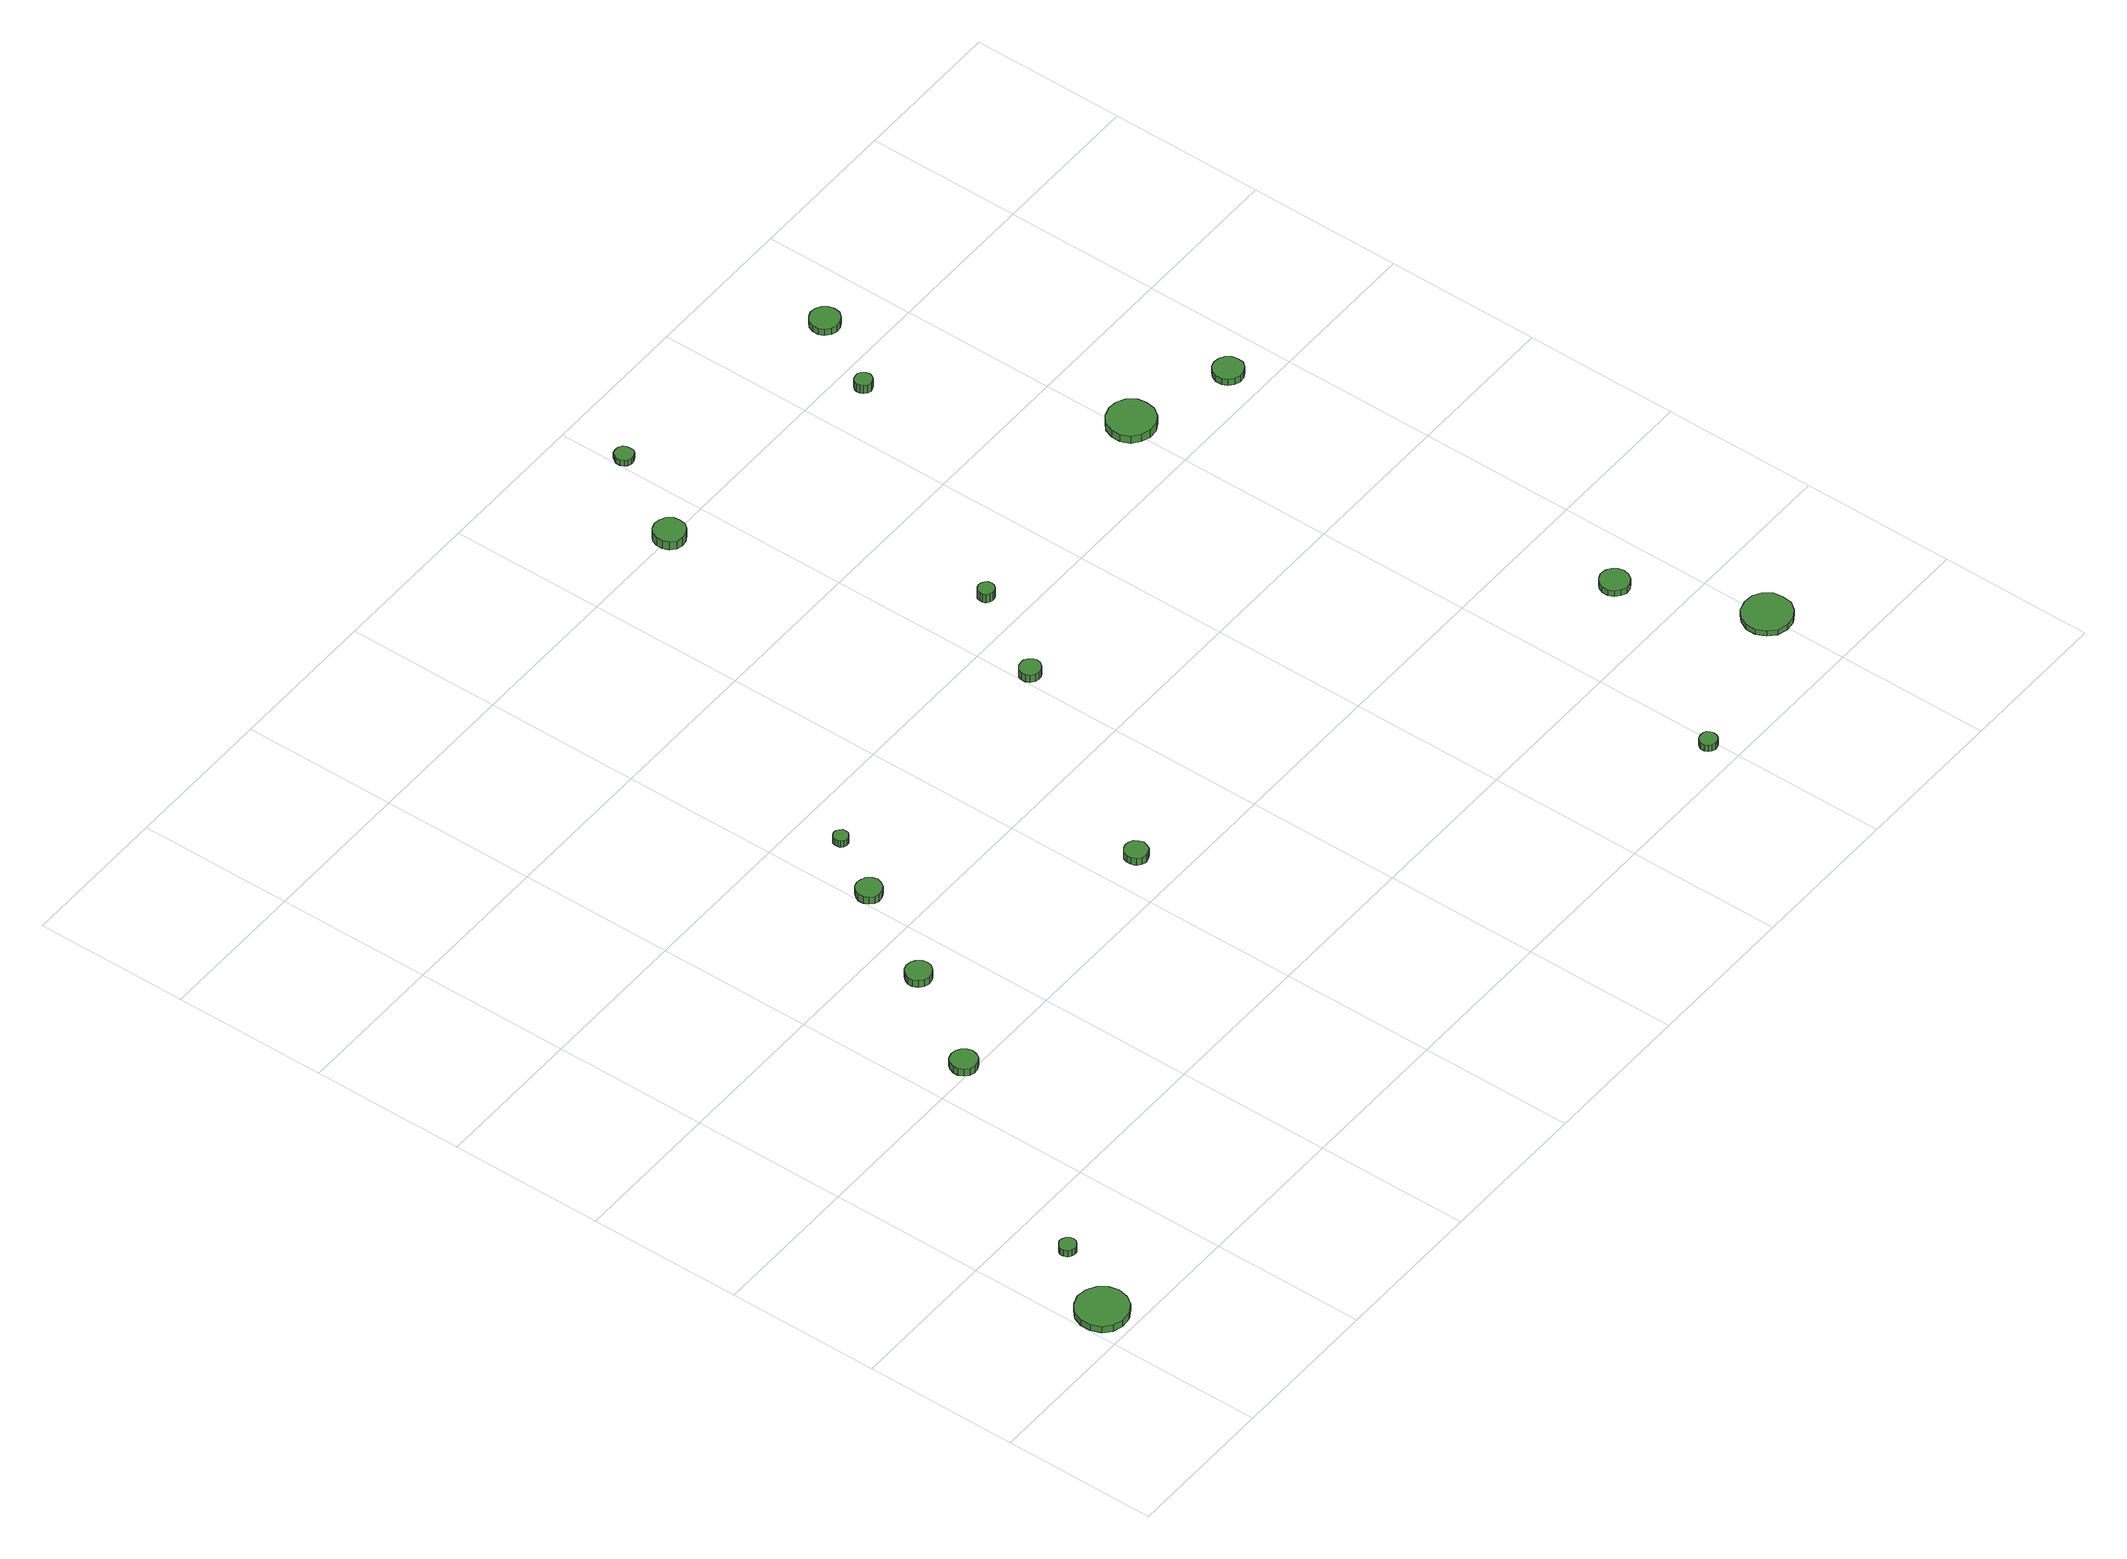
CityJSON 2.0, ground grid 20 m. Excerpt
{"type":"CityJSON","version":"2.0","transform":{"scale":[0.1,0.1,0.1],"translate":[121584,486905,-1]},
"CityObjects":{
"tree1":{"type":"SolitaryVegetationObject","attributes":{"function":"something"},"geometry":[{"type":"MultiSurface","lod":"1","boundaries":[[[0,1,2,3,4,5,6,7,8,9,10,11,12,13,14]],[[15,16,17,18,19,20,21,22,23,24,25,26,27,28,29]],[[0,29,28,1]],[[1,28,27,2]],[[2,27,26,3]],[[3,26,25,4]],[[4,25,24,5]],[[5,24,23,6]],[[6,23,22,7]],[[7,22,21,8]],[[8,21,20,9]],[[9,20,19,10]],[[10,19,18,11]],[[11,18,17,12]],[[12,17,16,13]],[[13,16,15,14]],[[14,15,29,0]]]}]},
"tree2":{"type":"SolitaryVegetationObject","attributes":{"function":"something"},"geometry":[{"type":"MultiSurface","lod":"1","boundaries":[[[30,31,32,33,34,35,36,37,38,39,40,41,42,43,44]],[[45,46,47,48,49,50,51,52,53,54,55,56,57,58,59]],[[30,59,58,31]],[[31,58,57,32]],[[32,57,56,33]],[[33,56,55,34]],[[34,55,54,35]],[[35,54,53,36]],[[36,53,52,37]],[[37,52,51,38]],[[38,51,50,39]],[[39,50,49,40]],[[40,49,48,41]],[[41,48,47,42]],[[42,47,46,43]],[[43,46,45,44]],[[44,45,59,30]]]}]},
"tree3":{"type":"SolitaryVegetationObject","attributes":{"function":"something"},"geometry":[{"type":"MultiSurface","lod":"1","boundaries":[[[60,61,62,63,64,65,66,67,68,69,70,71,72,73,74]],[[75,76,77,78,79,80,81,82,83,84,85,86,87,88,89]],[[60,89,88,61]],[[61,88,87,62]],[[62,87,86,63]],[[63,86,85,64]],[[64,85,84,65]],[[65,84,83,66]],[[66,83,82,67]],[[67,82,81,68]],[[68,81,80,69]],[[69,80,79,70]],[[70,79,78,71]],[[71,78,77,72]],[[72,77,76,73]],[[73,76,75,74]],[[74,75,89,60]]]}]},
"tree4":{"type":"SolitaryVegetationObject","attributes":{"function":"something"},"geometry":[{"type":"MultiSurface","lod":"1","boundaries":[[[90,91,92,93,94,95,96,97,98,99,100,101,102,103,104]],[[105,106,107,108,109,110,111,112,113,114,115,116,117,118,119]],[[90,119,118,91]],[[91,118,117,92]],[[92,117,116,93]],[[93,116,115,94]],[[94,115,114,95]],[[95,114,113,96]],[[96,113,112,97]],[[97,112,111,98]],[[98,111,110,99]],[[99,110,109,100]],[[100,109,108,101]],[[101,108,107,102]],[[102,107,106,103]],[[103,106,105,104]],[[104,105,119,90]]]}]},
"tree5":{"type":"SolitaryVegetationObject","attributes":{"function":"something"},"geometry":[{"type":"MultiSurface","lod":"1","boundaries":[[[120,121,122,123,124,125,126,127,128,129,130,131,132,133,134]],[[135,136,137,138,139,140,141,142,143,144,145,146,147,148,149]],[[120,149,148,121]],[[121,148,147,122]],[[122,147,146,123]],[[123,146,145,124]],[[124,145,144,125]],[[125,144,143,126]],[[126,143,142,127]],[[127,142,141,128]],[[128,141,140,129]],[[129,140,139,130]],[[130,139,138,131]],[[131,138,137,132]],[[132,137,136,133]],[[133,136,135,134]],[[134,135,149,120]]]}]},
"tree6":{"type":"SolitaryVegetationObject","attributes":{"function":"something"},"geometry":[{"type":"MultiSurface","lod":"1","boundaries":[[[150,151,152,153,154,155,156,157,158,159,160,161,162,163,164]],[[165,166,167,168,169,170,171,172,173,174,175,176,177,178,179]],[[150,179,178,151]],[[151,178,177,152]],[[152,177,176,153]],[[153,176,175,154]],[[154,175,174,155]],[[155,174,173,156]],[[156,173,172,157]],[[157,172,171,158]],[[158,171,170,159]],[[159,170,169,160]],[[160,169,168,161]],[[161,168,167,162]],[[162,167,166,163]],[[163,166,165,164]],[[164,165,179,150]]]}]},
"tree7":{"type":"SolitaryVegetationObject","attributes":{"function":"something"},"geometry":[{"type":"MultiSurface","lod":"1","boundaries":[[[180,181,182,183,184,185,186,187,188,189,190,191,192,193,194]],[[195,196,197,198,199,200,201,202,203,204,205,206,207,208,209]],[[180,209,208,181]],[[181,208,207,182]],[[182,207,206,183]],[[183,206,205,184]],[[184,205,204,185]],[[185,204,203,186]],[[186,203,202,187]],[[187,202,201,188]],[[188,201,200,189]],[[189,200,199,190]],[[190,199,198,191]],[[191,198,197,192]],[[192,197,196,193]],[[193,196,195,194]],[[194,195,209,180]]]}]},
"tree8":{"type":"SolitaryVegetationObject","attributes":{"function":"something"},"geometry":[{"type":"MultiSurface","lod":"1","boundaries":[[[210,211,212,213,214,215,216,217,218,219,220,221,222,223,224]],[[225,226,227,228,229,230,231,232,233,234,235,236,237,238,239]],[[210,239,238,211]],[[211,238,237,212]],[[212,237,236,213]],[[213,236,235,214]],[[214,235,234,215]],[[215,234,233,216]],[[216,233,232,217]],[[217,232,231,218]],[[218,231,230,219]],[[219,230,229,220]],[[220,229,228,221]],[[221,228,227,222]],[[222,227,226,223]],[[223,226,225,224]],[[224,225,239,210]]]}]},
"tree9":{"type":"SolitaryVegetationObject","attributes":{"function":"something"},"geometry":[{"type":"MultiSurface","lod":"1","boundaries":[[[240,241,242,243,244,245,246,247,248,249,250,251,252,253,254]],[[255,256,257,258,259,260,261,262,263,264,265,266,267,268,269]],[[240,269,268,241]],[[241,268,267,242]],[[242,267,266,243]],[[243,266,265,244]],[[244,265,264,245]],[[245,264,263,246]],[[246,263,262,247]],[[247,262,261,248]],[[248,261,260,249]],[[249,260,259,250]],[[250,259,258,251]],[[251,258,257,252]],[[252,257,256,253]],[[253,256,255,254]],[[254,255,269,240]]]}]},
"tree10":{"type":"SolitaryVegetationObject","attributes":{"function":"something"},"geometry":[{"type":"MultiSurface","lod":"1","boundaries":[[[270,271,272,273,274,275,276,277,278,279,280,281,282,283,284]],[[285,286,287,288,289,290,291,292,293,294,295,296,297,298,299]],[[270,299,298,271]],[[271,298,297,272]],[[272,297,296,273]],[[273,296,295,274]],[[274,295,294,275]],[[275,294,293,276]],[[276,293,292,277]],[[277,292,291,278]],[[278,291,290,279]],[[279,290,289,280]],[[280,289,288,281]],[[281,288,287,282]],[[282,287,286,283]],[[283,286,285,284]],[[284,285,299,270]]]}]},
"tree11":{"type":"SolitaryVegetationObject","attributes":{"function":"something"},"geometry":[{"type":"MultiSurface","lod":"1","boundaries":[[[300,301,302,303,304,305,306,307,308,309,310,311,312,313,314]],[[315,316,317,318,319,320,321,322,323,324,325,326,327,328,329]],[[300,329,328,301]],[[301,328,327,302]],[[302,327,326,303]],[[303,326,325,304]],[[304,325,324,305]],[[305,324,323,306]],[[306,323,322,307]],[[307,322,321,308]],[[308,321,320,309]],[[309,320,319,310]],[[310,319,318,311]],[[311,318,317,312]],[[312,317,316,313]],[[313,316,315,314]],[[314,315,329,300]]]}]},
"tree12":{"type":"SolitaryVegetationObject","attributes":{"function":"something"},"geometry":[{"type":"MultiSurface","lod":"1","boundaries":[[[330,331,332,333,334,335,336,337,338,339,340,341,342,343,344]],[[345,346,347,348,349,350,351,352,353,354,355,356,357,358,359]],[[330,359,358,331]],[[331,358,357,332]],[[332,357,356,333]],[[333,356,355,334]],[[334,355,354,335]],[[335,354,353,336]],[[336,353,352,337]],[[337,352,351,338]],[[338,351,350,339]],[[339,350,349,340]],[[340,349,348,341]],[[341,348,347,342]],[[342,347,346,343]],[[343,346,345,344]],[[344,345,359,330]]]}]},
"tree13":{"type":"SolitaryVegetationObject","attributes":{"function":"something"},"geometry":[{"type":"MultiSurface","lod":"1","boundaries":[[[360,361,362,363,364,365,366,367,368,369,370,371,372,373,374]],[[375,376,377,378,379,380,381,382,383,384,385,386,387,388,389]],[[360,389,388,361]],[[361,388,387,362]],[[362,387,386,363]],[[363,386,385,364]],[[364,385,384,365]],[[365,384,383,366]],[[366,383,382,367]],[[367,382,381,368]],[[368,381,380,369]],[[369,380,379,370]],[[370,379,378,371]],[[371,378,377,372]],[[372,377,376,373]],[[373,376,375,374]],[[374,375,389,360]]]}]},
"tree14":{"type":"SolitaryVegetationObject","attributes":{"function":"something"},"geometry":[{"type":"MultiSurface","lod":"1","boundaries":[[[390,391,392,393,394,395,396,397,398,399,400,401,402,403,404]],[[405,406,407,408,409,410,411,412,413,414,415,416,417,418,419]],[[390,419,418,391]],[[391,418,417,392]],[[392,417,416,393]],[[393,416,415,394]],[[394,415,414,395]],[[395,414,413,396]],[[396,413,412,397]],[[397,412,411,398]],[[398,411,410,399]],[[399,410,409,400]],[[400,409,408,401]],[[401,408,407,402]],[[402,407,406,403]],[[403,406,405,404]],[[404,405,419,390]]]}]},
"tree15":{"type":"SolitaryVegetationObject","attributes":{"function":"something"},"geometry":[{"type":"MultiSurface","lod":"1","boundaries":[[[420,421,422,423,424,425,426,427,428,429,430,431,432,433,434]],[[435,436,437,438,439,440,441,442,443,444,445,446,447,448,449]],[[420,449,448,421]],[[421,448,447,422]],[[422,447,446,423]],[[423,446,445,424]],[[424,445,444,425]],[[425,444,443,426]],[[426,443,442,427]],[[427,442,441,428]],[[428,441,440,429]],[[429,440,439,430]],[[430,439,438,431]],[[431,438,437,432]],[[432,437,436,433]],[[433,436,435,434]],[[434,435,449,420]]]}]},
"tree16":{"type":"SolitaryVegetationObject","attributes":{"function":"something"},"geometry":[{"type":"MultiSurface","lod":"1","boundaries":[[[450,451,452,453,454,455,456,457,458,459,460,461,462,463,464]],[[465,466,467,468,469,470,471,472,473,474,475,476,477,478,479]],[[450,479,478,451]],[[451,478,477,452]],[[452,477,476,453]],[[453,476,475,454]],[[454,475,474,455]],[[455,474,473,456]],[[456,473,472,457]],[[457,472,471,458]],[[458,471,470,459]],[[459,470,469,460]],[[460,469,468,461]],[[461,468,467,462]],[[462,467,466,463]],[[463,466,465,464]],[[464,465,479,450]]]}]},
"tree17":{"type":"SolitaryVegetationObject","attributes":{"function":"something"},"geometry":[{"type":"MultiSurface","lod":"1","boundaries":[[[480,481,482,483,484,485,486,487,488,489,490,491,492,493,494]],[[495,496,497,498,499,500,501,502,503,504,505,506,507,508,509]],[[480,509,508,481]],[[481,508,507,482]],[[482,507,506,483]],[[483,506,505,484]],[[484,505,504,485]],[[485,504,503,486]],[[486,503,502,487]],[[487,502,501,488]],[[488,501,500,489]],[[489,500,499,490]],[[490,499,498,491]],[[491,498,497,492]],[[492,497,496,493]],[[493,496,495,494]],[[494,495,509,480]]]}]},
"tree18":{"type":"SolitaryVegetationObject","attributes":{"function":"something"},"geometry":[{"type":"MultiSurface","lod":"1","boundaries":[[[510,511,512,513,514,515,516,517,518,519,520,521,522,523,524]],[[525,526,527,528,529,530,531,532,533,534,535,536,537,538,539]],[[510,539,538,511]],[[511,538,537,512]],[[512,537,536,513]],[[513,536,535,514]],[[514,535,534,515]],[[515,534,533,516]],[[516,533,532,517]],[[517,532,531,518]],[[518,531,530,519]],[[519,530,529,520]],[[520,529,528,521]],[[521,528,527,522]],[[522,527,526,523]],[[523,526,525,524]],[[524,525,539,510]]]}]}
},
"vertices":[
[67,43,16],[64,56,16],[56,67,16],[44,74,16],[30,76,16],[17,71,16],[7,62,16],[2,50,16],[2,36,16],[7,23,16],[17,14,16],[30,10,16],[44,11,16],[56,18,16],[64,29,16],[64,29,6],[56,18,6],[44,11,6],[30,10,6],[17,14,6],[7,23,6],[2,36,6],[2,50,6],[7,62,6],[17,71,6],[30,76,6],[44,74,6],[56,67,6],[64,56,6],[67,43,6],
[102,136,16],[101,140,16],[98,144,16],[94,146,16],[90,147,16],[86,145,16],[82,142,16],[80,138,16],[80,134,16],[82,129,16],[86,126,16],[90,125,16],[94,125,16],[98,128,16],[101,131,16],[101,131,6],[98,128,6],[94,125,6],[90,125,6],[86,126,6],[82,129,6],[80,134,6],[80,138,6],[82,142,6],[86,145,6],[90,147,6],[94,146,6],[98,144,6],[101,140,6],[102,136,6],
[276,412,17],[274,419,17],[270,424,17],[264,428,17],[257,429,17],[250,427,17],[245,422,17],[242,415,17],[242,408,17],[245,402,17],[250,397,17],[257,395,17],[264,396,17],[270,399,17],[274,405,17],[274,405,6],[270,399,6],[264,396,6],[257,395,6],[250,397,6],[245,402,6],[242,408,6],[242,415,6],[245,422,6],[250,427,6],[257,429,6],[264,428,6],[270,424,6],[274,419,6],[276,412,6],
[359,540,17],[358,547,17],[353,553,17],[348,556,17],[341,557,17],[334,555,17],[329,550,17],[326,544,17],[326,537,17],[329,531,17],[334,526,17],[341,524,17],[348,525,17],[353,528,17],[358,534,17],[358,534,6],[353,528,6],[348,525,6],[341,524,6],[334,526,6],[329,531,6],[326,537,6],[326,544,6],[329,550,6],[334,555,6],[341,557,6],[348,556,6],[353,553,6],[358,547,6],[359,540,6],
[433,668,17],[431,674,17],[427,680,17],[421,683,17],[414,684,17],[408,682,17],[403,677,17],[400,671,17],[400,664,17],[403,658,17],[408,653,17],[414,651,17],[421,652,17],[427,655,17],[431,661,17],[431,661,6],[427,655,6],[421,652,6],[414,651,6],[408,653,6],[403,658,6],[400,664,6],[400,671,6],[403,677,6],[408,682,6],[414,684,6],[421,683,6],[427,680,6],[431,674,6],[433,668,6],
[474,745,16],[474,749,16],[471,752,16],[468,754,16],[464,755,16],[460,753,16],[457,751,16],[456,747,16],[456,743,16],[457,740,16],[460,737,16],[464,736,16],[468,736,16],[471,738,16],[474,741,16],[474,741,6],[471,738,6],[468,736,6],[464,736,6],[460,737,6],[457,740,6],[456,743,6],[456,747,6],[457,751,6],[460,753,6],[464,755,6],[468,754,6],[471,752,6],[474,749,6],[474,745,6],
[666,458,17],[664,464,17],[661,469,17],[656,472,17],[650,473,17],[644,471,17],[639,467,17],[637,461,17],[637,455,17],[639,449,17],[644,445,17],[650,443,17],[656,444,17],[661,447,17],[664,452,17],[664,452,6],[661,447,6],[656,444,6],[650,443,6],[644,445,6],[639,449,6],[637,455,6],[637,461,6],[639,467,6],[644,471,6],[650,473,6],[656,472,6],[661,469,6],[664,464,6],[666,458,6],
[828,734,18],[827,739,18],[823,744,18],[818,747,18],[813,747,18],[808,746,18],[803,742,18],[801,737,18],[801,731,18],[803,726,18],[808,722,18],[813,721,18],[818,721,18],[823,724,18],[827,729,18],[827,729,6],[823,724,6],[818,721,6],[813,721,6],[808,722,6],[803,726,6],[801,731,6],[801,737,6],[803,742,6],[808,746,6],[813,747,6],[818,747,6],[823,744,6],[827,739,6],[828,734,6],
[761,1201,19],[760,1209,19],[755,1216,19],[747,1220,19],[739,1221,19],[731,1218,19],[725,1213,19],[722,1205,19],[722,1197,19],[725,1189,19],[731,1183,19],[739,1181,19],[747,1182,19],[755,1186,19],[760,1193,19],[760,1193,6],[755,1186,6],[747,1182,6],[739,1181,6],[731,1183,6],[725,1189,6],[722,1197,6],[722,1205,6],[725,1213,6],[731,1218,6],[739,1221,6],[747,1220,6],[755,1216,6],[760,1209,6],[761,1201,6],
[892,848,24],[891,853,24],[888,856,24],[884,858,24],[880,859,24],[876,857,24],[872,854,24],[871,850,24],[871,846,24],[872,842,24],[876,839,24],[880,838,24],[884,838,24],[888,840,24],[891,844,24],[891,844,11],[888,840,11],[884,838,11],[880,838,11],[876,839,11],[872,842,11],[871,846,11],[871,850,11],[872,854,11],[876,857,11],[880,859,11],[884,858,11],[888,856,11],[891,853,11],[892,848,11],
[1204,38,17],[1203,43,17],[1201,47,17],[1197,49,17],[1192,49,17],[1187,48,17],[1184,45,17],[1182,41,17],[1182,36,17],[1184,32,17],[1187,29,17],[1192,27,17],[1197,28,17],[1201,30,17],[1203,34,17],[1203,34,7],[1201,30,7],[1197,28,7],[1192,27,7],[1187,29,7],[1184,32,7],[1182,36,7],[1182,41,7],[1184,45,7],[1187,48,7],[1192,49,7],[1197,49,7],[1201,47,7],[1203,43,7],[1204,38,7],
[823,1319,16],[822,1324,16],[820,1328,16],[815,1331,16],[810,1331,16],[805,1330,16],[802,1326,16],[800,1322,16],[800,1317,16],[802,1312,16],[805,1309,16],[810,1307,16],[815,1308,16],[820,1310,16],[822,1314,16],[822,1314,7],[820,1310,7],[815,1308,7],[810,1307,7],[805,1309,7],[802,1312,7],[800,1317,7],[800,1322,7],[802,1326,7],[805,1330,7],[810,1331,7],[815,1331,7],[820,1328,7],[822,1324,7],[823,1319,7],
[1354,281,16],[1352,289,16],[1348,295,16],[1341,299,16],[1333,300,16],[1326,297,16],[1320,292,16],[1317,285,16],[1317,277,16],[1320,270,16],[1326,265,16],[1333,262,16],[1341,263,16],[1348,267,16],[1352,273,16],[1352,273,7],[1348,267,7],[1341,263,7],[1333,262,7],[1326,265,7],[1320,270,7],[1317,277,7],[1317,285,7],[1320,292,7],[1326,297,7],[1333,300,7],[1341,299,7],[1348,295,7],[1352,289,7],[1354,281,7],
[1081,1167,22],[1080,1172,22],[1077,1176,22],[1073,1178,22],[1069,1178,22],[1064,1177,22],[1061,1174,22],[1059,1170,22],[1059,1165,22],[1061,1161,22],[1064,1158,22],[1069,1156,22],[1073,1157,22],[1077,1159,22],[1080,1163,22],[1080,1163,9],[1077,1159,9],[1073,1157,9],[1069,1156,9],[1064,1158,9],[1061,1161,9],[1059,1165,9],[1059,1170,9],[1061,1174,9],[1064,1177,9],[1069,1178,9],[1073,1178,9],[1077,1176,9],[1080,1172,9],[1081,1167,9],
[1431,109,15],[1429,122,15],[1421,133,15],[1410,139,15],[1397,140,15],[1384,136,15],[1375,128,15],[1369,116,15],[1369,103,15],[1375,91,15],[1384,82,15],[1397,78,15],[1410,79,15],[1421,86,15],[1429,96,15],[1429,96,7],[1421,86,7],[1410,79,7],[1397,78,7],[1384,82,7],[1375,91,7],[1369,103,7],[1369,116,7],[1375,128,7],[1384,136,7],[1397,140,7],[1410,139,7],[1421,133,7],[1429,122,7],[1431,109,7],
[1239,885,18],[1237,897,18],[1229,908,18],[1218,914,18],[1206,915,18],[1194,911,18],[1184,903,18],[1179,891,18],[1179,879,18],[1184,867,18],[1194,859,18],[1206,855,18],[1218,856,18],[1229,862,18],[1237,873,18],[1237,873,6],[1229,862,6],[1218,856,6],[1206,855,6],[1194,859,6],[1184,867,6],[1179,879,6],[1179,891,6],[1184,903,6],[1194,911,6],[1206,915,6],[1218,914,6],[1229,908,6],[1237,897,6],[1239,885,6],
[1145,1266,17],[1144,1274,17],[1139,1280,17],[1132,1284,17],[1124,1285,17],[1117,1282,17],[1111,1277,17],[1108,1270,17],[1108,1262,17],[1111,1255,17],[1117,1250,17],[1124,1247,17],[1132,1248,17],[1139,1252,17],[1144,1258,17],[1144,1258,7],[1139,1252,7],[1132,1248,7],[1124,1247,7],[1117,1250,7],[1111,1255,7],[1108,1262,7],[1108,1270,7],[1111,1277,7],[1117,1282,7],[1124,1285,7],[1132,1284,7],[1139,1280,7],[1144,1274,7],[1145,1266,7],
[1361,845,16],[1360,853,16],[1355,859,16],[1348,863,16],[1340,864,16],[1333,862,16],[1327,856,16],[1324,849,16],[1324,841,16],[1327,834,16],[1333,829,16],[1340,826,16],[1348,827,16],[1355,831,16],[1360,837,16],[1360,837,6],[1355,831,6],[1348,827,6],[1340,826,6],[1333,829,6],[1327,834,6],[1324,841,6],[1324,849,6],[1327,856,6],[1333,862,6],[1340,864,6],[1348,863,6],[1355,859,6],[1360,853,6],[1361,845,6]
]}
